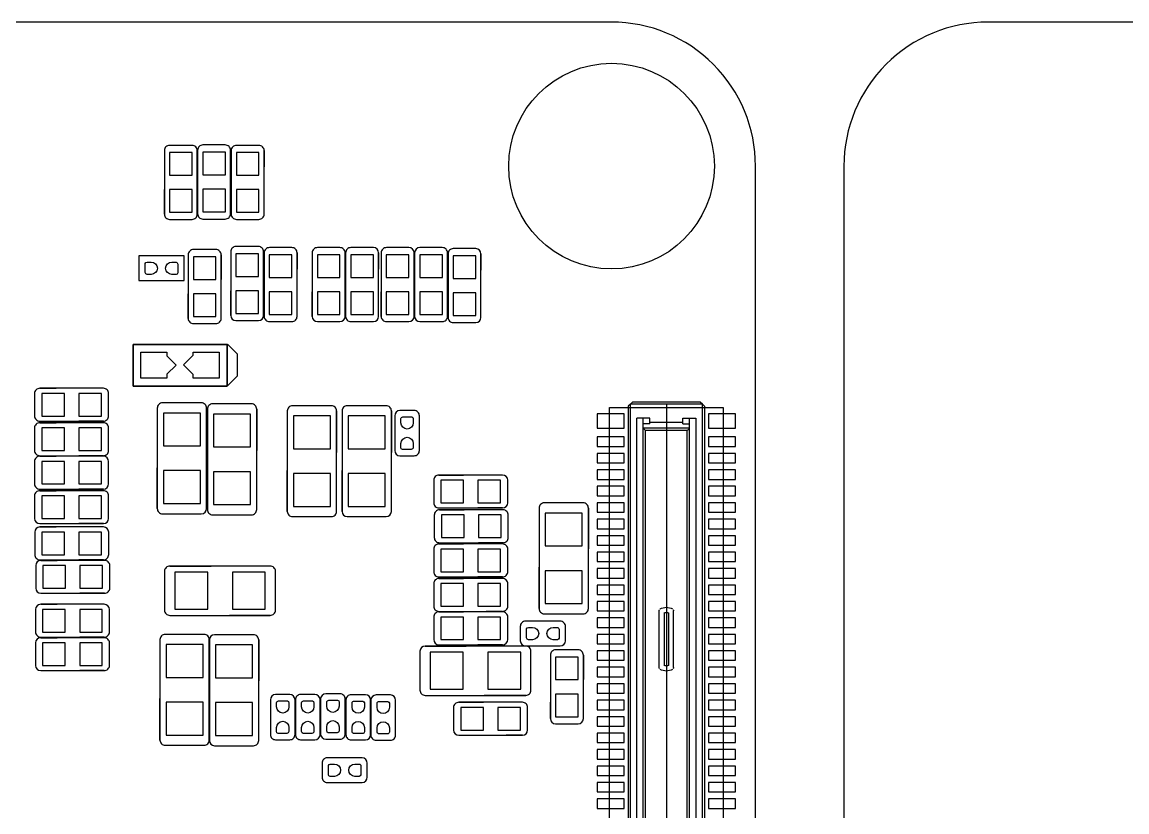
# Model space of a CAD drawing. Extents: x 24 to 162, y 5 to 143.
# Drawn here: x 65.8 to 92.66, y 25.59 to 44.79 of the extents above; entities that cross this region are included whole.
import ezdxf

# ---------------------------------------------------------------- set-up
doc = ezdxf.new("R2010")
doc.units = 0
for name, color, linetype in [('BG_OUTLINE', 7, 'CONTINUOUS'), ('PG_ASSEMBLY_BOTTOM', 211, 'CONTINUOUS'), ('PG_SILKSCREEN_BOTTOM', 243, 'CONTINUOUS'), ('PIN_BOTTOM', 1, 'CONTINUOUS')]:
    doc.layers.add(name, color=color, linetype=linetype)

msp = doc.modelspace()

# ---------------------------------------------------------------- linework, layer by layer
at = {"layer": 'BG_OUTLINE'}
for points in [[(32.12973, 4.786376), (80.129634, 4.786376, 0.414205), (83.629246, 8.286242), (83.629246, 41.286176, 0.414226), (80.129634, 44.786296), (32.12973, 44.786296, 0.414268), (28.629356, 41.286176), (28.629356, 8.286242, 0.414248)], [(89.27973, 4.786376), (137.279634, 4.786376, 0.414205), (140.779246, 8.286242), (140.779246, 41.286176, 0.414226), (137.279634, 44.786296), (89.27973, 44.786296, 0.414268), (85.779356, 41.286176), (85.779356, 8.286242, 0.414248)]]:
    msp.add_lwpolyline(points, format="xyb", close=True, dxfattribs=at)
at = {"layer": 'PG_ASSEMBLY_BOTTOM'}
for points in [[(69.385688, 41.790112, 0.414657), (69.258688, 41.663112)], [(70.058788, 41.663112, 0.414518), (69.931788, 41.790112)], [(70.19417, 41.798748, 0.414552), (70.06717, 41.671748)], [(70.867524, 41.671748, 0.414232), (70.740524, 41.798748)], [(71.011034, 41.790112, 0.414549), (70.884034, 41.663112)], [(71.684388, 41.663112, 0.414235), (71.557388, 41.790112)], [(69.258688, 40.117522, 0.414691), (69.385688, 39.990522)], [(69.931788, 39.990522, 0.414552), (70.058788, 40.117522)], [(70.06717, 40.126158, 0.414586), (70.19417, 39.999158)], [(70.740524, 39.999158, 0.414266), (70.867524, 40.126158)], [(70.884034, 40.117522, 0.414583), (71.011034, 39.990522)], [(71.557388, 39.990522, 0.414269), (71.684388, 40.117522)], [(69.965316, 39.25697, 0.414244), (69.838316, 39.12997)], [(70.63867, 39.12997, 0.414564), (70.51167, 39.25697)], [(70.99935, 39.330122, 0.41437), (70.87235, 39.203122)], [(71.672704, 39.203122, 0.414272), (71.545704, 39.330122)], [(71.812404, 39.304722, 0.414589), (71.685404, 39.177722)], [(72.485504, 39.177722, 0.414444), (72.358504, 39.304722)], [(72.98055, 39.304722, 0.41422), (72.85355, 39.177722)], [(73.653904, 39.177722, 0.414318), (73.526904, 39.304722)], [(73.79335, 39.304722, 0.414392), (73.66635, 39.177722)], [(74.466704, 39.177722, 0.414146), (74.339704, 39.304722)], [(74.65695, 39.304722, 0.414244), (74.52995, 39.177722)], [(75.330304, 39.177722, 0.414115), (75.203304, 39.304722)], [(75.46975, 39.304722, 0.41413), (75.34275, 39.177722)], [(76.143104, 39.177722, 0.414346), (76.016104, 39.304722)], [(76.28255, 39.279322, 0.41429), (76.15555, 39.152322)], [(76.955904, 39.152322, 0.414069), (76.828904, 39.279322)], [(70.87235, 37.657278, 0.414155), (70.99935, 37.530278)], [(71.545704, 37.530278, 0.414057), (71.672704, 37.657278)], [(71.685404, 37.631878, 0.414373), (71.812404, 37.504878)], [(72.358504, 37.504878, 0.414229), (72.485504, 37.631878)], [(72.85355, 37.631878, 0.414109), (72.98055, 37.504878)], [(73.526904, 37.504878, 0.414207), (73.653904, 37.631878)], [(73.66635, 37.631878, 0.414281), (73.79335, 37.504878)], [(74.339704, 37.504878, 0.414035), (74.466704, 37.631878)], [(74.52995, 37.631878, 0.414312), (74.65695, 37.504878)], [(75.203304, 37.504878, 0.414183), (75.330304, 37.631878)], [(75.34275, 37.631878, 0.414081), (75.46975, 37.504878)], [(76.016104, 37.504878, 0.414297), (76.143104, 37.631878)], [(76.15555, 37.606478, 0.414358), (76.28255, 37.479478)], [(76.828904, 37.479478, 0.414137), (76.955904, 37.606478)], [(69.838316, 37.58438, 0.414253), (69.965316, 37.45738)], [(70.51167, 37.45738, 0.414574), (70.63867, 37.58438)], [(66.2305, 35.884104, 0.414534), (66.1035, 35.757104)], [(67.90309, 35.757104, 0.414537), (67.77609, 35.884104)], [(69.212714, 35.53079, 0.41449), (69.085714, 35.40379)], [(70.284594, 35.40379, 0.41425), (70.157594, 35.53079)], [(70.431914, 35.50539, 0.414336), (70.304914, 35.37839)], [(71.503794, 35.37839, 0.414558), (71.376794, 35.50539)], [(72.37476, 35.46094, 0.414506), (72.24776, 35.33394)], [(73.446386, 35.33394, 0.414626), (73.319386, 35.46094)], [(73.706482, 35.46094, 0.41438), (73.579482, 35.33394)], [(74.778362, 35.33394, 0.414374), (74.651362, 35.46094)], [(66.1035, 35.211004, 0.414672), (66.2305, 35.084004)], [(67.77609, 35.084004, 0.414675), (67.90309, 35.211004)], [(74.986388, 35.343592, 0.414121), (74.859388, 35.216592)], [(75.45959, 35.216592, 0.414552), (75.33259, 35.343592)], [(66.2305, 35.045904, 0.414303), (66.1035, 34.918904)], [(67.90309, 34.918904, 0.414306), (67.77609, 35.045904)], [(66.1035, 34.37255, 0.414512), (66.2305, 34.24555)], [(66.2305, 34.233104, 0.414217), (66.1035, 34.106104)], [(67.77609, 34.24555, 0.414515), (67.90309, 34.37255)], [(67.903344, 34.106104, 0.414075), (67.776344, 34.233104)], [(74.859388, 34.370518, 0.413876), (74.986388, 34.243518)], [(75.33259, 34.243518, 0.414306), (75.45959, 34.370518)], [(75.935078, 33.77565, 0.41429), (75.808078, 33.64865)], [(77.607922, 33.64865, 0.414118), (77.480922, 33.77565)], [(66.1035, 33.55975, 0.414352), (66.2305, 33.43275)], [(66.2305, 33.394904, 0.414389), (66.1035, 33.267904)], [(67.776344, 33.43275, 0.41421), (67.903344, 33.55975)], [(67.903344, 33.267904, 0.414247), (67.776344, 33.394904)], [(75.808078, 33.102296, 0.414309), (75.935078, 32.975296)], [(77.480922, 32.975296, 0.414137), (77.607922, 33.102296)], [(78.49616, 33.098486, 0.414383), (78.36916, 32.971486)], [(79.56804, 32.971486, 0.414611), (79.44104, 33.098486)], [(69.085714, 32.96031, 0.4143), (69.212714, 32.83331)], [(70.157594, 32.83331, 0.41406), (70.284594, 32.96031)], [(70.304914, 32.935164, 0.414383), (70.431914, 32.808164)], [(71.376794, 32.808164, 0.414604), (71.503794, 32.935164)], [(72.24776, 32.89046, 0.414315), (72.37476, 32.76346)], [(73.319386, 32.76346, 0.414435), (73.446386, 32.89046)], [(73.579482, 32.89046, 0.414177), (73.706482, 32.76346)], [(74.651362, 32.76346, 0.41417), (74.778362, 32.89046)], [(75.947016, 32.929322, 0.414315), (75.820016, 32.802322)], [(77.619606, 32.802322, 0.414281), (77.492606, 32.929322)], [(66.1035, 32.72155, 0.41418), (66.2305, 32.59455)], [(66.233548, 32.513524, 0.413989), (66.106548, 32.386524)], [(67.776344, 32.59455, 0.414038), (67.903344, 32.72155)], [(67.906392, 32.386524, 0.41418), (67.779392, 32.513524)], [(75.820016, 32.255968, 0.414537), (75.947016, 32.128968)], [(77.492606, 32.128968, 0.414503), (77.619606, 32.255968)], [(75.935078, 32.098996, 0.414537), (75.808078, 31.971996)], [(77.607922, 31.971996, 0.414364), (77.480922, 32.098996)], [(66.106548, 31.84017, 0.414247), (66.233548, 31.71317)], [(66.258948, 31.700724, 0.414207), (66.131948, 31.573724)], [(67.779392, 31.71317, 0.414438), (67.906392, 31.84017)], [(67.931792, 31.573724, 0.414398), (67.804792, 31.700724)], [(69.39026, 31.56204, 0.414214), (69.26326, 31.43504)], [(71.96074, 31.43504, 0.414214), (71.83374, 31.56204)], [(75.808078, 31.425896, 0.414454), (75.935078, 31.298896)], [(77.480922, 31.298896, 0.414281), (77.607922, 31.425896)], [(75.935078, 31.260796, 0.414534), (75.808078, 31.133796)], [(77.607922, 31.133796, 0.414293), (77.480922, 31.260796)], [(66.131948, 31.02737, 0.414029), (66.258948, 30.90037)], [(67.804792, 30.90037, 0.41422), (67.931792, 31.02737)], [(66.252598, 30.633162, 0.414081), (66.125598, 30.506162)], [(67.925442, 30.506162, 0.414137), (67.798442, 30.633162)], [(69.26326, 30.49016, 0.414214), (69.39026, 30.36316)], [(71.83374, 30.36316, 0.414214), (71.96074, 30.49016)], [(75.808078, 30.587696, 0.414524), (75.935078, 30.460696)], [(75.935078, 30.44825, 0.414377), (75.808078, 30.32125)], [(77.480922, 30.460696, 0.414284), (77.607922, 30.587696)], [(77.607922, 30.32125, 0.41437), (77.480922, 30.44825)], [(78.36916, 30.52826, 0.41433), (78.49616, 30.40126)], [(79.44104, 30.40126, 0.414558), (79.56804, 30.52826)], [(78.037944, 30.221174, 0.414635), (77.910944, 30.094174)], [(79.011018, 30.094174, 0.414223), (78.884018, 30.221174)], [(66.125598, 29.959808, 0.41429), (66.252598, 29.832808)], [(66.252598, 29.820362, 0.414195), (66.125598, 29.693362)], [(67.798442, 29.832808, 0.414346), (67.925442, 29.959808)], [(67.925442, 29.693362, 0.41425), (67.798442, 29.820362)], [(69.279008, 29.901896, 0.414398), (69.152008, 29.774896)], [(70.350634, 29.774896, 0.414364), (70.223634, 29.901896)], [(70.480428, 29.893006, 0.414164), (70.353428, 29.766006)], [(71.552308, 29.766006, 0.41438), (71.425308, 29.893006)], [(75.60056, 29.616908, 0.414048), (75.47356, 29.489908)], [(75.808078, 29.774896, 0.414057), (75.935078, 29.647896)], [(77.480922, 29.647896, 0.414051), (77.607922, 29.774896)], [(77.910944, 29.747972, 0.414204), (78.037944, 29.620972)], [(78.17104, 29.489908, 0.414281), (78.04404, 29.616908)], [(78.884018, 29.620972, 0.413793), (79.011018, 29.747972)], [(78.771496, 29.525722, 0.414457), (78.644496, 29.398722)], [(79.44485, 29.398722, 0.414241), (79.31785, 29.525722)], [(66.125598, 29.147008, 0.414177), (66.252598, 29.020008)], [(67.798442, 29.020008, 0.414232), (67.925442, 29.147008)], [(75.47356, 28.545028, 0.414269), (75.60056, 28.418028)], [(78.04404, 28.418028, 0.414503), (78.17104, 28.545028)], [(71.962772, 28.439364, 0.414186), (71.835772, 28.312364)], [(72.435974, 28.312364, 0.414112), (72.308974, 28.439364)], [(72.572372, 28.439364, 0.414229), (72.445372, 28.312364)], [(73.045574, 28.312364, 0.414051), (72.918574, 28.439364)], [(73.183496, 28.454604, 0.414189), (73.056496, 28.327604)], [(73.656698, 28.327604, 0.414423), (73.529698, 28.454604)], [(73.799192, 28.43403, 0.414321), (73.672192, 28.30703)], [(74.272394, 28.30703, 0.413903), (74.145394, 28.43403)], [(74.40676, 28.427934, 0.413934), (74.27976, 28.300934)], [(74.879962, 28.300934, 0.414173), (74.752962, 28.427934)], [(76.416408, 28.250388, 0.414263), (76.289408, 28.123388)], [(78.089252, 28.123388, 0.414417), (77.962252, 28.250388)], [(78.644496, 27.852878, 0.414186), (78.771496, 27.725878)], [(79.31785, 27.725878, 0.413971), (79.44485, 27.852878)], [(71.835772, 27.46629, 0.414315), (71.962772, 27.33929)], [(72.308974, 27.33929, 0.414241), (72.435974, 27.46629)], [(72.445372, 27.46629, 0.414377), (72.572372, 27.33929)], [(72.918574, 27.33929, 0.414198), (73.045574, 27.46629)], [(73.056496, 27.48153, 0.414005), (73.183496, 27.35453)], [(73.529698, 27.35453, 0.414238), (73.656698, 27.48153)], [(73.672192, 27.460956, 0.414524), (73.799192, 27.333956)], [(74.145394, 27.333956, 0.414106), (74.272394, 27.460956)], [(74.27976, 27.45486, 0.414253), (74.40676, 27.32786)], [(74.752962, 27.32786, 0.414494), (74.879962, 27.45486)], [(76.289408, 27.577034, 0.414011), (76.416408, 27.450034)], [(77.962252, 27.450034, 0.414164), (78.089252, 27.577034)], [(69.152008, 27.331416, 0.414577), (69.279008, 27.204416)], [(70.223634, 27.204416, 0.414543), (70.350634, 27.331416)], [(70.353428, 27.322526, 0.41417), (70.480428, 27.195526)], [(71.425308, 27.195526, 0.414386), (71.552308, 27.322526)], [(73.220072, 26.900124, 0.414315), (73.093072, 26.773124)], [(74.193146, 26.773124, 0.413995), (74.066146, 26.900124)], [(73.093072, 26.426922, 0.414432), (73.220072, 26.299922)], [(74.066146, 26.299922, 0.414112), (74.193146, 26.426922)]]:
    msp.add_lwpolyline(points, format="xyb", dxfattribs=at)
for points in [[(69.258688, 41.663112), (69.258688, 40.117522)], [(69.931788, 41.790112), (69.385688, 41.790112)], [(70.058788, 40.117522), (70.058788, 41.663112)], [(70.06717, 41.671748), (70.06717, 40.126158)], [(70.740524, 41.798748), (70.19417, 41.798748)], [(70.867524, 40.126158), (70.867524, 41.671748)], [(70.884034, 41.663112), (70.884034, 40.117522)], [(71.557388, 41.790112), (71.011034, 41.790112)], [(71.684388, 40.117522), (71.684388, 41.663112)], [(69.385688, 39.990522), (69.931788, 39.990522)], [(70.19417, 39.999158), (70.740524, 39.999158)], [(71.011034, 39.990522), (71.557388, 39.990522)], [(70.51167, 39.25697), (69.965316, 39.25697)], [(71.545704, 39.330122), (70.99935, 39.330122)], [(72.358504, 39.304722), (71.812404, 39.304722)], [(73.526904, 39.304722), (72.98055, 39.304722)], [(74.339704, 39.304722), (73.79335, 39.304722)], [(75.203304, 39.304722), (74.65695, 39.304722)], [(76.016104, 39.304722), (75.46975, 39.304722)], [(76.828904, 39.279322), (76.28255, 39.279322)], [(69.740272, 39.101014), (68.640452, 39.101014)], [(68.640452, 39.101014), (68.640452, 38.501066)], [(69.740272, 38.501066), (69.740272, 39.101014)], [(69.838316, 39.12997), (69.838316, 37.58438)], [(70.63867, 37.58438), (70.63867, 39.12997)], [(70.87235, 39.203122), (70.87235, 37.657278)], [(71.672704, 37.657278), (71.672704, 39.203122)], [(71.685404, 39.177722), (71.685404, 37.631878)], [(72.485504, 37.631878), (72.485504, 39.177722)], [(72.85355, 39.177722), (72.85355, 37.631878)], [(73.653904, 37.631878), (73.653904, 39.177722)], [(73.66635, 39.177722), (73.66635, 37.631878)], [(74.466704, 37.631878), (74.466704, 39.177722)], [(74.52995, 39.177722), (74.52995, 37.631878)], [(75.330304, 37.631878), (75.330304, 39.177722)], [(75.34275, 39.177722), (75.34275, 37.631878)], [(76.143104, 37.631878), (76.143104, 39.177722)], [(76.15555, 39.152322), (76.15555, 37.606478)], [(76.955904, 37.606478), (76.955904, 39.152322)], [(68.640452, 38.501066), (69.740272, 38.501066)], [(69.965316, 37.45738), (70.51167, 37.45738)], [(70.99935, 37.530278), (71.545704, 37.530278)], [(71.812404, 37.504878), (72.358504, 37.504878)], [(72.98055, 37.504878), (73.526904, 37.504878)], [(73.79335, 37.504878), (74.339704, 37.504878)], [(74.65695, 37.504878), (75.203304, 37.504878)], [(75.46975, 37.504878), (76.016104, 37.504878)], [(76.28255, 37.479478), (76.828904, 37.479478)], [(70.787006, 36.95192), (68.501006, 36.95192)], [(68.501006, 36.95192), (68.501006, 35.93592)], [(70.787006, 35.93592), (70.787006, 36.95192)], [(66.1035, 35.757104), (66.1035, 35.211004)], [(67.77609, 35.884104), (66.2305, 35.884104)], [(67.90309, 35.211004), (67.90309, 35.757104)], [(68.501006, 35.93592), (70.787006, 35.93592)], [(70.157594, 35.53079), (69.212714, 35.53079)], [(71.376794, 35.50539), (70.431914, 35.50539)], [(73.319386, 35.46094), (72.37476, 35.46094)], [(74.651362, 35.46094), (73.706482, 35.46094)], [(69.085714, 35.40379), (69.085714, 32.96031)], [(70.284594, 32.96031), (70.284594, 35.40379)], [(70.304914, 35.37839), (70.304914, 32.935164)], [(71.503794, 32.935164), (71.503794, 35.37839)], [(72.24776, 35.33394), (72.24776, 32.89046)], [(73.446386, 32.89046), (73.446386, 35.33394)], [(73.579482, 35.33394), (73.579482, 32.89046)], [(74.778362, 32.89046), (74.778362, 35.33394)], [(74.859388, 35.216592), (74.859388, 34.370518)], [(75.33259, 35.343592), (74.986388, 35.343592)], [(75.45959, 34.370518), (75.45959, 35.216592)], [(66.1035, 34.918904), (66.1035, 34.37255)], [(66.2305, 35.084004), (67.77609, 35.084004)], [(67.77609, 35.045904), (66.2305, 35.045904)], [(67.90309, 34.37255), (67.90309, 34.918904)], [(66.2305, 34.24555), (67.77609, 34.24555)], [(67.776344, 34.233104), (66.2305, 34.233104)], [(74.986388, 34.243518), (75.33259, 34.243518)], [(66.1035, 34.106104), (66.1035, 33.55975)], [(67.903344, 33.55975), (67.903344, 34.106104)], [(75.808078, 33.64865), (75.808078, 33.102296)], [(77.480922, 33.77565), (75.935078, 33.77565)], [(77.607922, 33.102296), (77.607922, 33.64865)], [(66.2305, 33.43275), (67.776344, 33.43275)], [(67.776344, 33.394904), (66.2305, 33.394904)], [(66.1035, 33.267904), (66.1035, 32.72155)], [(67.903344, 32.72155), (67.903344, 33.267904)], [(79.44104, 33.098486), (78.49616, 33.098486)], [(69.212714, 32.83331), (70.157594, 32.83331)], [(70.431914, 32.808164), (71.376794, 32.808164)], [(75.820016, 32.802322), (75.820016, 32.255968)], [(75.935078, 32.975296), (77.480922, 32.975296)], [(77.492606, 32.929322), (75.947016, 32.929322)], [(77.619606, 32.255968), (77.619606, 32.802322)], [(78.36916, 32.971486), (78.36916, 30.52826)], [(79.56804, 30.52826), (79.56804, 32.971486)], [(66.2305, 32.59455), (67.776344, 32.59455)], [(67.779392, 32.513524), (66.233548, 32.513524)], [(72.37476, 32.76346), (73.319386, 32.76346)], [(73.706482, 32.76346), (74.651362, 32.76346)], [(66.106548, 32.386524), (66.106548, 31.84017)], [(67.906392, 31.84017), (67.906392, 32.386524)], [(75.808078, 31.971996), (75.808078, 31.425896)], [(77.480922, 32.098996), (75.935078, 32.098996)], [(75.947016, 32.128968), (77.492606, 32.128968)], [(77.607922, 31.425896), (77.607922, 31.971996)], [(66.233548, 31.71317), (67.779392, 31.71317)], [(67.804792, 31.700724), (66.258948, 31.700724)], [(66.131948, 31.573724), (66.131948, 31.02737)], [(67.931792, 31.02737), (67.931792, 31.573724)], [(69.26326, 31.43504), (69.26326, 30.49016)], [(71.83374, 31.56204), (69.39026, 31.56204)], [(71.96074, 30.49016), (71.96074, 31.43504)], [(75.935078, 31.298896), (77.480922, 31.298896)], [(77.480922, 31.260796), (75.935078, 31.260796)], [(66.258948, 30.90037), (67.804792, 30.90037)], [(75.808078, 31.133796), (75.808078, 30.587696)], [(77.607922, 30.587696), (77.607922, 31.133796)], [(67.798442, 30.633162), (66.252598, 30.633162)], [(66.125598, 30.506162), (66.125598, 29.959808)], [(67.925442, 29.959808), (67.925442, 30.506162)], [(69.39026, 30.36316), (71.83374, 30.36316)], [(75.935078, 30.460696), (77.480922, 30.460696)], [(77.480922, 30.44825), (75.935078, 30.44825)], [(78.49616, 30.40126), (79.44104, 30.40126)], [(75.808078, 30.32125), (75.808078, 29.774896)], [(77.607922, 29.774896), (77.607922, 30.32125)], [(77.910944, 30.094174), (77.910944, 29.747972)], [(78.884018, 30.221174), (78.037944, 30.221174)], [(79.011018, 29.747972), (79.011018, 30.094174)], [(66.252598, 29.832808), (67.798442, 29.832808)], [(67.798442, 29.820362), (66.252598, 29.820362)], [(70.223634, 29.901896), (69.279008, 29.901896)], [(71.425308, 29.893006), (70.480428, 29.893006)], [(66.125598, 29.693362), (66.125598, 29.147008)], [(67.925442, 29.147008), (67.925442, 29.693362)], [(69.152008, 29.774896), (69.152008, 27.331416)], [(70.350634, 27.331416), (70.350634, 29.774896)], [(70.353428, 29.766006), (70.353428, 27.322526)], [(71.552308, 27.322526), (71.552308, 29.766006)], [(78.04404, 29.616908), (75.60056, 29.616908)], [(75.935078, 29.647896), (77.480922, 29.647896)], [(78.037944, 29.620972), (78.884018, 29.620972)], [(75.47356, 29.489908), (75.47356, 28.545028)], [(78.17104, 28.545028), (78.17104, 29.489908)], [(78.644496, 29.398722), (78.644496, 27.852878)], [(79.31785, 29.525722), (78.771496, 29.525722)], [(79.44485, 27.852878), (79.44485, 29.398722)], [(66.252598, 29.020008), (67.798442, 29.020008)], [(71.835772, 28.312364), (71.835772, 27.46629)], [(72.308974, 28.439364), (71.962772, 28.439364)], [(72.435974, 27.46629), (72.435974, 28.312364)], [(72.445372, 28.312364), (72.445372, 27.46629)], [(72.918574, 28.439364), (72.572372, 28.439364)], [(73.045574, 27.46629), (73.045574, 28.312364)], [(73.056496, 28.327604), (73.056496, 27.48153)], [(73.529698, 28.454604), (73.183496, 28.454604)], [(73.656698, 27.48153), (73.656698, 28.327604)], [(73.672192, 28.30703), (73.672192, 27.460956)], [(74.145394, 28.43403), (73.799192, 28.43403)], [(74.272394, 27.460956), (74.272394, 28.30703)], [(74.27976, 28.300934), (74.27976, 27.45486)], [(74.752962, 28.427934), (74.40676, 28.427934)], [(74.879962, 27.45486), (74.879962, 28.300934)], [(75.60056, 28.418028), (78.04404, 28.418028)], [(77.962252, 28.250388), (76.416408, 28.250388)], [(76.289408, 28.123388), (76.289408, 27.577034)], [(78.089252, 27.577034), (78.089252, 28.123388)], [(78.771496, 27.725878), (79.31785, 27.725878)], [(76.416408, 27.450034), (77.962252, 27.450034)], [(69.279008, 27.204416), (70.223634, 27.204416)], [(70.480428, 27.195526), (71.425308, 27.195526)], [(71.962772, 27.33929), (72.308974, 27.33929)], [(72.572372, 27.33929), (72.918574, 27.33929)], [(73.183496, 27.35453), (73.529698, 27.35453)], [(73.799192, 27.333956), (74.145394, 27.333956)], [(74.40676, 27.32786), (74.752962, 27.32786)], [(74.066146, 26.900124), (73.220072, 26.900124)], [(73.093072, 26.773124), (73.093072, 26.426922)], [(74.193146, 26.426922), (74.193146, 26.773124)], [(73.220072, 26.299922), (74.066146, 26.299922)]]:
    msp.add_lwpolyline(points, dxfattribs=at)
msp.add_lwpolyline([(82.842354, 35.415474), (82.842354, 14.155674), (80.08239, 14.155674), (80.08239, 35.415474)], close=True, dxfattribs=at)
at = {"layer": 'PG_SILKSCREEN_BOTTOM'}
for points in [[(69.385688, 41.790112, 0.414657), (69.258688, 41.663112)], [(70.058788, 41.663112, 0.414518), (69.931788, 41.790112)], [(70.19417, 41.798748, 0.414552), (70.06717, 41.671748)], [(70.867524, 41.671748, 0.414232), (70.740524, 41.798748)], [(71.011034, 41.790112, 0.414549), (70.884034, 41.663112)], [(71.684388, 41.663112, 0.414235), (71.557388, 41.790112)], [(69.258688, 40.117522, 0.414691), (69.385688, 39.990522)], [(69.931788, 39.990522, 0.414552), (70.058788, 40.117522)], [(70.06717, 40.126158, 0.414586), (70.19417, 39.999158)], [(70.740524, 39.999158, 0.414266), (70.867524, 40.126158)], [(70.884034, 40.117522, 0.414583), (71.011034, 39.990522)], [(71.557388, 39.990522, 0.414269), (71.684388, 40.117522)], [(69.965316, 39.25697, 0.414244), (69.838316, 39.12997)], [(70.63867, 39.12997, 0.414564), (70.51167, 39.25697)], [(70.99935, 39.330122, 0.41437), (70.87235, 39.203122)], [(71.672704, 39.203122, 0.414272), (71.545704, 39.330122)], [(71.812404, 39.304722, 0.414589), (71.685404, 39.177722)], [(72.485504, 39.177722, 0.414444), (72.358504, 39.304722)], [(72.98055, 39.304722, 0.41422), (72.85355, 39.177722)], [(73.653904, 39.177722, 0.414318), (73.526904, 39.304722)], [(73.79335, 39.304722, 0.414392), (73.66635, 39.177722)], [(74.466704, 39.177722, 0.414146), (74.339704, 39.304722)], [(74.65695, 39.304722, 0.414244), (74.52995, 39.177722)], [(75.330304, 39.177722, 0.414115), (75.203304, 39.304722)], [(75.46975, 39.304722, 0.41413), (75.34275, 39.177722)], [(76.143104, 39.177722, 0.414346), (76.016104, 39.304722)], [(76.28255, 39.279322, 0.41429), (76.15555, 39.152322)], [(76.955904, 39.152322, 0.414069), (76.828904, 39.279322)], [(70.87235, 37.657278, 0.414155), (70.99935, 37.530278)], [(71.545704, 37.530278, 0.414057), (71.672704, 37.657278)], [(71.685404, 37.631878, 0.414373), (71.812404, 37.504878)], [(72.358504, 37.504878, 0.414229), (72.485504, 37.631878)], [(72.85355, 37.631878, 0.414109), (72.98055, 37.504878)], [(73.526904, 37.504878, 0.414207), (73.653904, 37.631878)], [(73.66635, 37.631878, 0.414281), (73.79335, 37.504878)], [(74.339704, 37.504878, 0.414035), (74.466704, 37.631878)], [(74.52995, 37.631878, 0.414312), (74.65695, 37.504878)], [(75.203304, 37.504878, 0.414183), (75.330304, 37.631878)], [(75.34275, 37.631878, 0.414081), (75.46975, 37.504878)], [(76.016104, 37.504878, 0.414297), (76.143104, 37.631878)], [(76.15555, 37.606478, 0.414358), (76.28255, 37.479478)], [(76.828904, 37.479478, 0.414137), (76.955904, 37.606478)], [(69.838316, 37.58438, 0.414253), (69.965316, 37.45738)], [(70.51167, 37.45738, 0.414574), (70.63867, 37.58438)], [(66.2305, 35.884104, 0.414534), (66.1035, 35.757104)], [(67.90309, 35.757104, 0.414537), (67.77609, 35.884104)], [(69.212714, 35.53079, 0.41449), (69.085714, 35.40379)], [(70.284594, 35.40379, 0.41425), (70.157594, 35.53079)], [(70.431914, 35.50539, 0.414336), (70.304914, 35.37839)], [(71.503794, 35.37839, 0.414558), (71.376794, 35.50539)], [(72.37476, 35.46094, 0.414506), (72.24776, 35.33394)], [(73.446386, 35.33394, 0.414626), (73.319386, 35.46094)], [(73.706482, 35.46094, 0.41438), (73.579482, 35.33394)], [(74.778362, 35.33394, 0.414374), (74.651362, 35.46094)], [(66.1035, 35.211004, 0.414672), (66.2305, 35.084004)], [(67.77609, 35.084004, 0.414675), (67.90309, 35.211004)], [(66.2305, 35.045904, 0.414303), (66.1035, 34.918904)], [(67.90309, 34.918904, 0.414306), (67.77609, 35.045904)], [(66.1035, 34.37255, 0.414512), (66.2305, 34.24555)], [(66.2305, 34.233104, 0.414217), (66.1035, 34.106104)], [(67.77609, 34.24555, 0.414515), (67.90309, 34.37255)], [(67.903344, 34.106104, 0.414075), (67.776344, 34.233104)], [(75.935078, 33.77565, 0.41429), (75.808078, 33.64865)], [(77.607922, 33.64865, 0.414118), (77.480922, 33.77565)], [(66.1035, 33.55975, 0.414352), (66.2305, 33.43275)], [(66.2305, 33.394904, 0.414389), (66.1035, 33.267904)], [(67.776344, 33.43275, 0.41421), (67.903344, 33.55975)], [(67.903344, 33.267904, 0.414247), (67.776344, 33.394904)], [(75.808078, 33.102296, 0.414309), (75.935078, 32.975296)], [(77.480922, 32.975296, 0.414137), (77.607922, 33.102296)], [(78.49616, 33.098486, 0.414383), (78.36916, 32.971486)], [(79.56804, 32.971486, 0.414611), (79.44104, 33.098486)], [(69.085714, 32.96031, 0.4143), (69.212714, 32.83331)], [(70.157594, 32.83331, 0.41406), (70.284594, 32.96031)], [(70.304914, 32.935164, 0.414383), (70.431914, 32.808164)], [(71.376794, 32.808164, 0.414604), (71.503794, 32.935164)], [(72.24776, 32.89046, 0.414315), (72.37476, 32.76346)], [(73.319386, 32.76346, 0.414435), (73.446386, 32.89046)], [(73.579482, 32.89046, 0.414177), (73.706482, 32.76346)], [(74.651362, 32.76346, 0.41417), (74.778362, 32.89046)], [(75.947016, 32.929322, 0.414315), (75.820016, 32.802322)], [(77.619606, 32.802322, 0.414281), (77.492606, 32.929322)], [(66.1035, 32.72155, 0.41418), (66.2305, 32.59455)], [(66.233548, 32.513524, 0.413989), (66.106548, 32.386524)], [(67.776344, 32.59455, 0.414038), (67.903344, 32.72155)], [(67.906392, 32.386524, 0.41418), (67.779392, 32.513524)], [(75.820016, 32.255968, 0.414537), (75.947016, 32.128968)], [(77.492606, 32.128968, 0.414503), (77.619606, 32.255968)], [(75.935078, 32.098996, 0.414537), (75.808078, 31.971996)], [(77.607922, 31.971996, 0.414364), (77.480922, 32.098996)], [(66.106548, 31.84017, 0.414247), (66.233548, 31.71317)], [(66.258948, 31.700724, 0.414207), (66.131948, 31.573724)], [(67.779392, 31.71317, 0.414438), (67.906392, 31.84017)], [(67.931792, 31.573724, 0.414398), (67.804792, 31.700724)], [(69.39026, 31.56204, 0.414214), (69.26326, 31.43504)], [(71.96074, 31.43504, 0.414214), (71.83374, 31.56204)], [(75.808078, 31.425896, 0.414454), (75.935078, 31.298896)], [(77.480922, 31.298896, 0.414281), (77.607922, 31.425896)], [(75.935078, 31.260796, 0.414534), (75.808078, 31.133796)], [(77.607922, 31.133796, 0.414293), (77.480922, 31.260796)], [(66.131948, 31.02737, 0.414029), (66.258948, 30.90037)], [(67.804792, 30.90037, 0.41422), (67.931792, 31.02737)], [(66.252598, 30.633162, 0.414081), (66.125598, 30.506162)], [(67.925442, 30.506162, 0.414137), (67.798442, 30.633162)], [(69.26326, 30.49016, 0.414214), (69.39026, 30.36316)], [(71.83374, 30.36316, 0.414214), (71.96074, 30.49016)], [(75.808078, 30.587696, 0.414524), (75.935078, 30.460696)], [(75.935078, 30.44825, 0.414377), (75.808078, 30.32125)], [(77.480922, 30.460696, 0.414284), (77.607922, 30.587696)], [(77.607922, 30.32125, 0.41437), (77.480922, 30.44825)], [(78.36916, 30.52826, 0.41433), (78.49616, 30.40126)], [(79.44104, 30.40126, 0.414558), (79.56804, 30.52826)], [(81.287366, 30.477206, -0.125635), (81.293462, 30.501082)], [(81.312258, 30.520386, -0.268148), (81.612486, 30.520386)], [(81.412334, 30.428184, -0.146109), (81.51241, 30.428184)], [(81.631282, 30.501082, -0.12572), (81.637378, 30.477206)], [(66.125598, 29.959808, 0.41429), (66.252598, 29.832808)], [(66.252598, 29.820362, 0.414195), (66.125598, 29.693362)], [(67.798442, 29.832808, 0.414346), (67.925442, 29.959808)], [(67.925442, 29.693362, 0.41425), (67.798442, 29.820362)], [(69.279008, 29.901896, 0.414398), (69.152008, 29.774896)], [(70.350634, 29.774896, 0.414364), (70.223634, 29.901896)], [(70.480428, 29.893006, 0.414164), (70.353428, 29.766006)], [(71.552308, 29.766006, 0.41438), (71.425308, 29.893006)], [(75.60056, 29.616908, 0.414048), (75.47356, 29.489908)], [(75.808078, 29.774896, 0.414057), (75.935078, 29.647896)], [(77.480922, 29.647896, 0.414051), (77.607922, 29.774896)], [(78.17104, 29.489908, 0.414281), (78.04404, 29.616908)], [(78.771496, 29.525722, 0.414457), (78.644496, 29.398722)], [(79.44485, 29.398722, 0.414241), (79.31785, 29.525722)], [(66.125598, 29.147008, 0.414177), (66.252598, 29.020008)], [(67.798442, 29.020008, 0.414232), (67.925442, 29.147008)], [(81.293462, 29.070046, -0.126279), (81.287366, 29.094176)], [(81.612486, 29.050742, -0.268059), (81.312258, 29.050742)], [(81.51241, 29.142944, -0.146026), (81.412334, 29.142944)], [(81.637378, 29.094176, -0.126364), (81.631282, 29.070046)], [(75.47356, 28.545028, 0.414269), (75.60056, 28.418028)], [(78.04404, 28.418028, 0.414503), (78.17104, 28.545028)], [(76.416408, 28.250388, 0.414263), (76.289408, 28.123388)], [(78.089252, 28.123388, 0.414417), (77.962252, 28.250388)], [(78.644496, 27.852878, 0.414186), (78.771496, 27.725878)], [(79.31785, 27.725878, 0.413971), (79.44485, 27.852878)], [(76.289408, 27.577034, 0.414011), (76.416408, 27.450034)], [(77.962252, 27.450034, 0.414164), (78.089252, 27.577034)], [(69.152008, 27.331416, 0.414577), (69.279008, 27.204416)], [(70.223634, 27.204416, 0.414543), (70.350634, 27.331416)], [(70.353428, 27.322526, 0.41417), (70.480428, 27.195526)], [(71.425308, 27.195526, 0.414386), (71.552308, 27.322526)]]:
    msp.add_lwpolyline(points, format="xyb", dxfattribs=at)
for points in [[(69.258688, 41.663112), (69.258688, 41.06545)], [(69.931788, 41.790112), (69.385688, 41.790112)], [(70.058788, 41.663112), (70.058788, 41.265602)], [(70.06717, 41.671748), (70.06717, 41.074086)], [(70.740524, 41.798748), (70.19417, 41.798748)], [(70.867524, 41.671748), (70.867524, 41.274238)], [(70.884034, 41.663112), (70.884034, 41.06545)], [(71.557388, 41.790112), (71.011034, 41.790112)], [(71.684388, 41.663112), (71.684388, 41.265602)], [(69.258688, 40.117522), (69.258688, 40.71493)], [(70.06717, 40.126158), (70.06717, 40.723566)], [(70.884034, 40.117522), (70.884034, 40.71493)], [(70.058788, 40.117522), (70.058788, 40.515032)], [(70.867524, 40.126158), (70.867524, 40.523668)], [(71.684388, 40.117522), (71.684388, 40.515032)], [(69.385688, 39.990522), (69.931788, 39.990522)], [(70.19417, 39.999158), (70.740524, 39.999158)], [(71.011034, 39.990522), (71.557388, 39.990522)], [(70.51167, 39.25697), (69.965316, 39.25697)], [(71.545704, 39.330122), (70.99935, 39.330122)], [(72.358504, 39.304722), (71.812404, 39.304722)], [(73.526904, 39.304722), (72.98055, 39.304722)], [(74.339704, 39.304722), (73.79335, 39.304722)], [(75.203304, 39.304722), (74.65695, 39.304722)], [(76.016104, 39.304722), (75.46975, 39.304722)], [(76.828904, 39.279322), (76.28255, 39.279322)], [(69.838316, 39.12997), (69.838316, 38.532562)], [(70.63867, 39.12997), (70.63867, 38.532562)], [(70.87235, 39.203122), (70.87235, 38.60546)], [(71.672704, 39.203122), (71.672704, 38.805358)], [(71.685404, 39.177722), (71.685404, 38.58006)], [(72.485504, 39.177722), (72.485504, 38.779958)], [(72.85355, 39.177722), (72.85355, 38.58006)], [(73.653904, 39.177722), (73.653904, 38.779958)], [(73.66635, 39.177722), (73.66635, 38.58006)], [(74.466704, 39.177722), (74.466704, 38.779958)], [(74.52995, 39.177722), (74.52995, 38.58006)], [(75.330304, 39.177722), (75.330304, 38.779958)], [(75.34275, 39.177722), (75.34275, 38.58006)], [(76.143104, 39.177722), (76.143104, 38.779958)], [(76.15555, 39.152322), (76.15555, 38.55466)], [(76.955904, 39.152322), (76.955904, 38.754558)], [(69.838316, 37.58438), (69.838316, 38.182042)], [(70.63867, 37.58438), (70.63867, 38.182042)], [(70.87235, 37.657278), (70.87235, 38.25494)], [(71.685404, 37.631878), (71.685404, 38.22954)], [(72.85355, 37.631878), (72.85355, 38.22954)], [(73.66635, 37.631878), (73.66635, 38.22954)], [(74.52995, 37.631878), (74.52995, 38.22954)], [(75.34275, 37.631878), (75.34275, 38.22954)], [(76.15555, 37.606478), (76.15555, 38.20414)], [(71.672704, 37.657278), (71.672704, 38.055042)], [(72.485504, 37.631878), (72.485504, 38.029642)], [(73.653904, 37.631878), (73.653904, 38.029642)], [(74.466704, 37.631878), (74.466704, 38.029642)], [(75.330304, 37.631878), (75.330304, 38.029388)], [(76.143104, 37.631878), (76.143104, 38.029642)], [(76.955904, 37.606478), (76.955904, 38.003988)], [(69.965316, 37.45738), (70.51167, 37.45738)], [(70.99935, 37.530278), (71.545704, 37.530278)], [(71.812404, 37.504878), (72.358504, 37.504878)], [(72.98055, 37.504878), (73.526904, 37.504878)], [(73.79335, 37.504878), (74.339704, 37.504878)], [(74.65695, 37.504878), (75.203304, 37.504878)], [(75.46975, 37.504878), (76.016104, 37.504878)], [(76.28255, 37.479478), (76.828904, 37.479478)], [(68.501006, 35.93592), (68.501006, 36.95192)], [(68.501006, 36.95192), (70.787006, 36.95192)], [(70.787006, 36.95192), (70.787006, 35.93592)], [(71.033894, 36.713922), (70.794118, 36.953952)], [(71.033894, 36.183824), (71.033894, 36.713922)], [(70.794118, 35.944048), (71.033894, 36.183824)], [(66.1035, 35.757104), (66.1035, 35.211004)], [(66.2305, 35.884104), (66.62801, 35.884104)], [(67.77609, 35.884104), (67.37858, 35.884104)], [(67.90309, 35.211004), (67.90309, 35.757104)], [(70.787006, 35.93592), (68.501006, 35.93592)], [(70.157594, 35.53079), (69.212714, 35.53079)], [(71.376794, 35.50539), (70.431914, 35.50539)], [(73.319386, 35.46094), (72.37476, 35.46094)], [(74.651362, 35.46094), (73.706482, 35.46094)], [(80.587342, 35.495484), (80.537304, 35.4457)], [(80.587342, 35.495484), (80.63738, 35.545522)], [(82.337402, 35.495484), (80.587342, 35.495484)], [(80.587342, 14.075664), (80.587342, 35.495484)], [(82.287364, 35.545522), (80.63738, 35.545522)], [(81.462372, 35.495484), (81.462372, 14.02588)], [(82.337402, 35.495484), (82.287364, 35.545522)], [(82.337402, 14.075664), (82.337402, 35.495484)], [(82.38744, 35.4457), (82.337402, 35.495484)], [(69.085714, 35.40379), (69.085714, 34.394394)], [(70.284594, 35.40379), (70.284594, 34.394394)], [(70.304914, 35.37839), (70.304914, 34.368994)], [(71.503794, 35.37839), (71.503794, 34.368994)], [(72.24776, 35.33394), (72.24776, 34.324544)], [(73.446386, 35.33394), (73.446386, 34.324544)], [(73.579482, 35.33394), (73.579482, 34.324544)], [(74.778362, 35.33394), (74.778362, 34.324544)], [(80.537304, 35.4457), (80.537304, 14.125448)], [(82.38744, 35.4457), (82.38744, 14.125448)], [(66.1035, 34.918904), (66.1035, 34.37255)], [(66.2305, 35.084004), (66.828162, 35.084004)], [(66.2305, 35.045904), (66.62801, 35.045904)], [(67.77609, 35.084004), (67.178682, 35.084004)], [(67.77609, 35.045904), (67.37858, 35.045904)], [(67.90309, 34.37255), (67.90309, 34.918904)], [(80.747362, 14.415516), (80.747362, 35.155632)], [(81.062322, 35.155632), (80.747362, 35.155632)], [(80.897476, 14.415516), (80.897476, 35.155632)], [(81.062322, 35.020758), (80.897476, 35.020758)], [(80.897476, 34.915856), (80.897476, 34.91611)], [(80.897476, 34.915348), (80.897476, 34.915856)], [(81.062322, 35.055556), (81.062322, 35.155632)], [(81.862422, 35.055556), (81.062322, 35.055556)], [(81.062322, 35.020758), (81.062322, 35.055556)], [(81.862422, 35.055556), (81.862422, 35.155632)], [(81.862422, 35.155632), (82.177382, 35.155632)], [(81.862422, 35.020758), (81.862422, 35.055556)], [(81.862422, 35.020758), (82.027268, 35.020758)], [(82.027268, 14.415516), (82.027268, 35.155632)], [(82.027268, 34.91611), (82.027268, 34.915856)], [(82.027268, 34.915856), (82.027268, 34.915348)], [(82.177382, 35.155632), (82.177382, 14.415516)], [(80.897476, 34.915094), (80.897476, 34.915348)], [(80.89773, 34.91484), (80.897476, 34.915094)], [(80.897984, 34.914586), (80.89773, 34.91484)], [(80.898238, 34.914332), (80.897984, 34.914586)], [(82.026506, 34.914332), (80.898238, 34.914332)], [(80.901032, 34.911538), (80.898238, 34.914332)], [(80.90535, 34.90722), (80.901032, 34.911538)], [(80.911446, 34.901378), (80.90535, 34.90722)], [(80.918812, 34.893758), (80.911446, 34.901378)], [(80.927448, 34.885122), (80.918812, 34.893758)], [(80.936846, 34.875978), (80.927448, 34.885122)], [(80.947006, 34.865564), (80.936846, 34.875978)], [(80.95742, 34.85515), (80.947006, 34.865564)], [(80.95742, 14.715998), (80.95742, 34.85515)], [(81.967324, 34.85515), (80.95742, 34.85515)], [(81.967324, 34.85515), (81.977738, 34.865564)], [(81.967324, 14.715998), (81.967324, 34.85515)], [(81.977738, 34.865564), (81.987898, 34.875978)], [(81.987898, 34.875978), (81.997296, 34.885122)], [(81.997296, 34.885122), (82.005932, 34.893758)], [(82.005932, 34.893758), (82.013298, 34.901378)], [(82.013298, 34.901378), (82.019394, 34.90722)], [(82.019394, 34.90722), (82.023712, 34.911538)], [(82.023712, 34.911538), (82.026506, 34.914332)], [(82.02676, 34.914586), (82.026506, 34.914332)], [(82.027014, 34.91484), (82.02676, 34.914586)], [(82.027268, 34.915094), (82.027014, 34.91484)], [(82.027268, 34.915348), (82.027268, 34.915094)], [(66.2305, 34.24555), (66.828162, 34.24555)], [(66.2305, 34.233104), (66.628264, 34.233104)], [(67.77609, 34.24555), (67.178682, 34.24555)], [(67.776344, 34.233104), (67.37858, 34.233104)], [(66.1035, 34.106104), (66.1035, 33.55975)], [(67.903344, 33.55975), (67.903344, 34.106104)], [(69.085714, 32.96031), (69.085714, 33.952942)], [(70.284594, 32.96031), (70.284594, 33.952942)], [(70.304914, 32.935164), (70.304914, 33.927542)], [(71.503794, 32.935164), (71.503794, 33.927542)], [(72.24776, 32.89046), (72.24776, 33.883092)], [(73.446386, 32.89046), (73.446386, 33.883092)], [(73.579482, 32.89046), (73.579482, 33.883092)], [(74.778362, 32.89046), (74.778362, 33.883092)], [(75.808078, 33.64865), (75.808078, 33.102296)], [(75.935078, 33.77565), (76.53274, 33.77565)], [(77.480922, 33.77565), (76.88326, 33.77565)], [(77.607922, 33.102296), (77.607922, 33.64865)], [(66.2305, 33.43275), (66.828162, 33.43275)], [(66.2305, 33.394904), (66.628264, 33.394904)], [(67.776344, 33.43275), (67.178682, 33.43275)], [(67.776344, 33.394904), (67.37858, 33.394904)], [(66.1035, 33.267904), (66.1035, 32.72155)], [(67.903344, 32.72155), (67.903344, 33.267904)], [(79.44104, 33.098486), (78.49616, 33.098486)], [(69.212714, 32.83331), (70.157594, 32.83331)], [(70.431914, 32.808164), (71.376794, 32.808164)], [(75.820016, 32.802322), (75.820016, 32.255968)], [(75.935078, 32.975296), (76.53274, 32.975296)], [(75.947016, 32.929322), (76.544424, 32.929322)], [(77.480922, 32.975296), (76.88326, 32.975296)], [(77.492606, 32.929322), (76.894944, 32.929322)], [(77.619606, 32.255968), (77.619606, 32.802322)], [(78.36916, 32.971486), (78.36916, 31.979108)], [(79.56804, 32.971486), (79.56804, 31.979108)], [(66.2305, 32.59455), (66.828162, 32.59455)], [(66.233548, 32.513524), (66.631312, 32.513524)], [(67.776344, 32.59455), (67.178682, 32.59455)], [(67.779392, 32.513524), (67.381882, 32.513524)], [(72.37476, 32.76346), (73.319386, 32.76346)], [(73.706482, 32.76346), (74.651362, 32.76346)], [(66.106548, 32.386524), (66.106548, 31.84017)], [(67.906392, 31.84017), (67.906392, 32.386524)], [(75.808078, 31.971996), (75.808078, 31.425896)], [(75.935078, 32.098996), (76.53274, 32.098996)], [(75.947016, 32.128968), (76.544424, 32.128968)], [(77.480922, 32.098996), (76.88326, 32.098996)], [(77.492606, 32.128968), (76.894944, 32.128968)], [(77.607922, 31.425896), (77.607922, 31.971996)], [(66.233548, 31.71317), (66.83121, 31.71317)], [(66.258948, 31.700724), (66.656712, 31.700724)], [(67.779392, 31.71317), (67.18173, 31.71317)], [(67.804792, 31.700724), (67.407282, 31.700724)], [(66.131948, 31.573724), (66.131948, 31.02737)], [(67.931792, 31.02737), (67.931792, 31.573724)], [(69.26326, 31.43504), (69.26326, 30.49016)], [(69.39026, 31.56204), (70.399656, 31.56204)], [(71.83374, 31.56204), (70.841108, 31.56204)], [(71.96074, 30.49016), (71.96074, 31.43504)], [(78.36916, 30.52826), (78.36916, 31.537656)], [(79.56804, 30.52826), (79.56804, 31.537656)], [(75.935078, 31.298896), (76.53274, 31.298896)], [(75.935078, 31.260796), (76.53274, 31.260796)], [(77.480922, 31.260796), (76.883006, 31.260796)], [(77.480922, 31.298896), (76.88326, 31.298896)], [(66.258948, 30.90037), (66.85661, 30.90037)], [(67.804792, 30.90037), (67.20713, 30.90037)], [(75.808078, 31.133796), (75.808078, 30.587696)], [(77.607922, 30.587696), (77.607922, 31.133796)], [(66.252598, 30.633162), (66.650362, 30.633162)], [(67.798442, 30.633162), (67.400932, 30.633162)], [(66.125598, 30.506162), (66.125598, 29.959808)], [(67.925442, 29.959808), (67.925442, 30.506162)], [(69.39026, 30.36316), (70.399656, 30.36316)], [(71.83374, 30.36316), (70.841108, 30.36316)], [(75.935078, 30.460696), (76.332588, 30.460696)], [(75.935078, 30.44825), (76.53274, 30.44825)], [(77.480922, 30.44825), (76.88326, 30.44825)], [(77.480922, 30.460696), (77.083158, 30.460696)], [(78.49616, 30.40126), (79.44104, 30.40126)], [(81.287366, 29.094176), (81.287366, 30.477206)], [(81.412334, 30.428184), (81.412334, 29.142944)], [(81.51241, 30.428184), (81.51241, 29.142944)], [(81.637378, 29.094176), (81.637378, 30.477206)], [(75.808078, 30.32125), (75.808078, 29.774896)], [(77.607922, 29.774896), (77.607922, 30.32125)], [(66.252598, 29.832808), (66.85026, 29.832808)], [(66.252598, 29.820362), (66.650362, 29.820362)], [(67.798442, 29.832808), (67.20078, 29.832808)], [(67.798442, 29.820362), (67.400932, 29.820362)], [(70.223634, 29.901896), (69.279008, 29.901896)], [(71.425308, 29.893006), (70.480428, 29.893006)], [(66.125598, 29.693362), (66.125598, 29.147008)], [(67.925442, 29.147008), (67.925442, 29.693362)], [(69.152008, 29.774896), (69.152008, 28.782264)], [(70.350634, 29.774896), (70.350634, 28.782264)], [(70.353428, 29.766006), (70.353428, 28.773374)], [(71.552308, 29.766006), (71.552308, 28.773374)], [(75.60056, 29.616908), (76.593192, 29.616908)], [(75.935078, 29.647896), (76.53274, 29.647896)], [(77.480922, 29.647896), (76.88326, 29.647896)], [(78.04404, 29.616908), (77.034644, 29.616908)], [(75.47356, 29.489908), (75.47356, 28.545028)], [(78.17104, 28.545028), (78.17104, 29.489908)], [(78.644496, 29.398722), (78.644496, 29.001212)], [(79.31785, 29.525722), (78.771496, 29.525722)], [(79.44485, 29.398722), (79.44485, 28.801314)], [(66.252598, 29.020008), (66.85026, 29.020008)], [(67.798442, 29.020008), (67.20078, 29.020008)], [(69.152008, 27.331416), (69.152008, 28.340812)], [(70.350634, 27.331416), (70.350634, 28.340812)], [(70.353428, 27.322526), (70.353428, 28.331922)], [(71.552308, 27.322526), (71.552308, 28.331922)], [(75.60056, 28.418028), (76.593192, 28.418028)], [(76.416408, 28.250388), (77.01407, 28.250388)], [(78.04404, 28.418028), (77.034644, 28.418028)], [(77.962252, 28.250388), (77.36459, 28.250388)], [(78.644496, 27.852878), (78.644496, 28.250642)], [(79.44485, 27.852878), (79.44485, 28.450794)], [(76.289408, 28.123388), (76.289408, 27.577034)], [(78.089252, 27.577034), (78.089252, 28.123388)], [(78.771496, 27.725878), (79.31785, 27.725878)], [(76.416408, 27.450034), (76.814172, 27.450034)], [(77.962252, 27.450034), (77.564488, 27.450034)], [(69.279008, 27.204416), (70.223634, 27.204416)], [(70.480428, 27.195526), (71.425308, 27.195526)]]:
    msp.add_lwpolyline(points, dxfattribs=at)
at = {"layer": 'PIN_BOTTOM'}
for points in [[(69.933439, 41.615233), (69.383529, 41.615233), (69.383529, 41.065323), (69.933439, 41.065323)], [(70.742175, 41.623869), (70.192265, 41.623869), (70.192265, 41.073959), (70.742175, 41.073959)], [(71.559039, 41.615233), (71.009129, 41.615233), (71.009129, 41.065323), (71.559039, 41.065323)], [(69.933439, 40.715057), (69.383529, 40.715057), (69.383529, 40.165147), (69.933439, 40.165147)], [(70.742175, 40.723693), (70.192265, 40.723693), (70.192265, 40.173783), (70.742175, 40.173783)], [(71.559039, 40.715057), (71.009129, 40.715057), (71.009129, 40.165147), (71.559039, 40.165147)], [(69.963665, 38.532181), (70.513575, 38.532181), (70.513575, 39.082091), (69.963665, 39.082091)], [(71.547355, 39.155243), (70.997445, 39.155243), (70.997445, 38.605333), (71.547355, 38.605333)], [(72.360155, 39.129843), (71.810245, 39.129843), (71.810245, 38.579933), (72.360155, 38.579933)], [(73.528555, 39.129843), (72.978645, 39.129843), (72.978645, 38.579933), (73.528555, 38.579933)], [(74.341355, 39.129843), (73.791445, 39.129843), (73.791445, 38.579933), (74.341355, 38.579933)], [(75.204955, 39.129843), (74.655045, 39.129843), (74.655045, 38.579933), (75.204955, 38.579933)], [(76.017755, 39.129843), (75.467845, 39.129843), (75.467845, 38.579933), (76.017755, 38.579933)], [(76.830555, 39.104443), (76.280645, 39.104443), (76.280645, 38.554533), (76.830555, 38.554533)], [(69.963665, 37.632005), (70.513575, 37.632005), (70.513575, 38.181915), (69.963665, 38.181915)], [(71.547355, 38.255067), (70.997445, 38.255067), (70.997445, 37.705157), (71.547355, 37.705157)], [(72.360155, 38.229667), (71.810245, 38.229667), (71.810245, 37.679757), (72.360155, 37.679757)], [(73.528555, 38.229667), (72.978645, 38.229667), (72.978645, 37.679757), (73.528555, 37.679757)], [(74.341355, 38.229667), (73.791445, 38.229667), (73.791445, 37.679757), (74.341355, 37.679757)], [(75.204955, 38.229667), (74.655045, 38.229667), (74.655045, 37.679757), (75.204955, 37.679757)], [(76.017755, 38.229667), (75.467845, 38.229667), (75.467845, 37.679757), (76.017755, 37.679757)], [(76.830555, 38.204267), (76.280645, 38.204267), (76.280645, 37.654357), (76.830555, 37.654357)], [(69.322188, 36.763706), (69.322188, 36.674806), (69.322188, 36.670996), (69.545454, 36.447476), (69.322188, 36.22421), (69.322188, 36.194746), (69.322188, 36.127436), (68.68541, 36.127436), (68.68541, 36.763706)], [(70.594474, 36.76523), (70.594474, 36.129214), (69.960998, 36.129214), (69.960998, 36.213288), (69.960998, 36.218114), (69.726302, 36.453064), (69.960998, 36.688014), (69.960998, 36.692586), (69.960998, 36.76523)], [(66.278379, 35.758755), (66.278379, 35.208845), (66.828289, 35.208845), (66.828289, 35.758755)], [(67.178555, 35.758755), (67.178555, 35.208845), (67.728465, 35.208845), (67.728465, 35.758755)], [(70.135115, 35.282124), (69.235193, 35.282124), (69.235193, 34.482024), (70.135115, 34.482024)], [(71.354315, 35.256724), (70.454393, 35.256724), (70.454393, 34.456624), (71.354315, 34.456624)], [(73.297161, 35.212274), (72.397239, 35.212274), (72.397239, 34.412174), (73.297161, 34.412174)], [(74.628883, 35.212274), (73.728961, 35.212274), (73.728961, 34.412174), (74.628883, 34.412174)], [(80.437482, 35.260534), (79.77759, 35.260534), (79.77759, 34.910522), (80.437482, 34.910522)], [(83.147154, 35.260534), (82.487262, 35.260534), (82.487262, 34.910522), (83.147154, 34.910522)], [(66.278379, 34.920555), (66.278379, 34.370645), (66.828289, 34.370645), (66.828289, 34.920555)], [(67.178555, 34.920555), (67.178555, 34.370645), (67.728465, 34.370645), (67.728465, 34.920555)], [(80.437482, 34.700718), (79.77759, 34.700718), (79.77759, 34.470594), (80.437482, 34.470594)], [(83.147154, 34.700718), (82.487262, 34.700718), (82.487262, 34.470594), (83.147154, 34.470594)], [(80.437482, 34.300668), (79.77759, 34.300668), (79.77759, 34.070544), (80.437482, 34.070544)], [(83.147154, 34.300668), (82.487262, 34.300668), (82.487262, 34.070544), (83.147154, 34.070544)], [(66.278379, 34.107755), (66.278379, 33.557845), (66.828289, 33.557845), (66.828289, 34.107755)], [(67.178555, 34.107755), (67.178555, 33.557845), (67.728465, 33.557845), (67.728465, 34.107755)], [(70.135115, 33.882076), (69.235193, 33.882076), (69.235193, 33.081976), (70.135115, 33.081976)], [(71.354315, 33.856676), (70.454393, 33.856676), (70.454393, 33.056576), (71.354315, 33.056576)], [(80.437482, 33.900618), (79.77759, 33.900618), (79.77759, 33.670494), (80.437482, 33.670494)], [(83.147154, 33.900618), (82.487262, 33.900618), (82.487262, 33.670494), (83.147154, 33.670494)], [(73.297161, 33.812226), (72.397239, 33.812226), (72.397239, 33.012126), (73.297161, 33.012126)], [(74.628883, 33.812226), (73.728961, 33.812226), (73.728961, 33.012126), (74.628883, 33.012126)], [(76.532994, 33.100518), (76.532994, 33.650428), (75.983084, 33.650428), (75.983084, 33.100518)], [(77.43317, 33.100518), (77.43317, 33.650428), (76.88326, 33.650428), (76.88326, 33.100518)], [(80.437482, 33.500568), (79.77759, 33.500568), (79.77759, 33.270444), (80.437482, 33.270444)], [(83.147154, 33.500568), (82.487262, 33.500568), (82.487262, 33.270444), (83.147154, 33.270444)], [(66.278379, 33.269555), (66.278379, 32.719645), (66.828289, 32.719645), (66.828289, 33.269555)], [(67.178555, 33.269555), (67.178555, 32.719645), (67.728465, 32.719645), (67.728465, 33.269555)], [(80.437482, 33.100518), (79.77759, 33.100518), (79.77759, 32.870394), (80.437482, 32.870394)], [(83.147154, 33.100518), (82.487262, 33.100518), (82.487262, 32.870394), (83.147154, 32.870394)], [(76.544678, 32.25419), (76.544678, 32.8041), (75.994768, 32.8041), (75.994768, 32.25419)], [(77.444854, 32.25419), (77.444854, 32.8041), (76.894944, 32.8041), (76.894944, 32.25419)], [(78.518639, 32.049974), (79.418561, 32.049974), (79.418561, 32.850074), (78.518639, 32.850074)], [(80.437482, 32.700722), (79.77759, 32.700722), (79.77759, 32.470598), (80.437482, 32.470598)], [(83.147154, 32.700722), (82.487262, 32.700722), (82.487262, 32.470598), (83.147154, 32.470598)], [(66.281427, 32.388175), (66.281427, 31.838265), (66.831337, 31.838265), (66.831337, 32.388175)], [(67.181603, 32.388175), (67.181603, 31.838265), (67.731513, 31.838265), (67.731513, 32.388175)], [(80.437482, 32.300672), (79.77759, 32.300672), (79.77759, 32.070548), (80.437482, 32.070548)], [(83.147154, 32.300672), (82.487262, 32.300672), (82.487262, 32.070548), (83.147154, 32.070548)], [(76.532994, 31.424118), (76.532994, 31.974028), (75.983084, 31.974028), (75.983084, 31.424118)], [(77.43317, 31.424118), (77.43317, 31.974028), (76.88326, 31.974028), (76.88326, 31.424118)], [(80.437482, 31.900622), (79.77759, 31.900622), (79.77759, 31.670498), (80.437482, 31.670498)], [(83.147154, 31.900622), (82.487262, 31.900622), (82.487262, 31.670498), (83.147154, 31.670498)], [(66.306827, 31.575375), (66.306827, 31.025465), (66.856737, 31.025465), (66.856737, 31.575375)], [(67.207003, 31.575375), (67.207003, 31.025465), (67.756913, 31.025465), (67.756913, 31.575375)], [(78.518639, 30.649926), (79.418561, 30.649926), (79.418561, 31.450026), (78.518639, 31.450026)], [(80.437482, 31.500572), (79.77759, 31.500572), (79.77759, 31.270448), (80.437482, 31.270448)], [(83.147154, 31.500572), (82.487262, 31.500572), (82.487262, 31.270448), (83.147154, 31.270448)], [(69.511926, 31.412561), (69.511926, 30.512639), (70.312026, 30.512639), (70.312026, 31.412561)], [(70.911974, 31.412561), (70.911974, 30.512639), (71.712074, 30.512639), (71.712074, 31.412561)], [(76.532994, 30.585918), (76.532994, 31.135828), (75.983084, 31.135828), (75.983084, 30.585918)], [(77.43317, 30.585918), (77.43317, 31.135828), (76.88326, 31.135828), (76.88326, 30.585918)], [(80.437482, 31.100522), (79.77759, 31.100522), (79.77759, 30.870398), (80.437482, 30.870398)], [(83.147154, 31.100522), (82.487262, 31.100522), (82.487262, 30.870398), (83.147154, 30.870398)], [(80.437482, 30.700726), (79.77759, 30.700726), (79.77759, 30.470602), (80.437482, 30.470602)], [(83.147154, 30.700726), (82.487262, 30.700726), (82.487262, 30.470602), (83.147154, 30.470602)], [(66.300477, 30.507813), (66.300477, 29.957903), (66.850387, 29.957903), (66.850387, 30.507813)], [(67.200653, 30.507813), (67.200653, 29.957903), (67.750563, 29.957903), (67.750563, 30.507813)], [(76.532994, 29.773118), (76.532994, 30.323028), (75.983084, 30.323028), (75.983084, 29.773118)], [(77.43317, 29.773118), (77.43317, 30.323028), (76.88326, 30.323028), (76.88326, 29.773118)], [(80.437482, 30.300676), (79.77759, 30.300676), (79.77759, 30.070552), (80.437482, 30.070552)], [(83.147154, 30.300676), (82.487262, 30.300676), (82.487262, 30.070552), (83.147154, 30.070552)], [(80.437482, 29.900626), (79.77759, 29.900626), (79.77759, 29.670502), (80.437482, 29.670502)], [(83.147154, 29.900626), (82.487262, 29.900626), (82.487262, 29.670502), (83.147154, 29.670502)], [(66.300477, 29.695013), (66.300477, 29.145103), (66.850387, 29.145103), (66.850387, 29.695013)], [(67.200653, 29.695013), (67.200653, 29.145103), (67.750563, 29.145103), (67.750563, 29.695013)], [(69.301233, 28.85313), (70.201155, 28.85313), (70.201155, 29.65323), (69.301233, 29.65323)], [(70.502907, 28.84424), (71.402829, 28.84424), (71.402829, 29.64434), (70.502907, 29.64434)], [(76.522326, 28.56738), (76.522326, 29.467302), (75.722226, 29.467302), (75.722226, 28.56738)], [(77.922374, 28.56738), (77.922374, 29.467302), (77.122274, 29.467302), (77.122274, 28.56738)], [(78.769845, 28.800933), (79.319755, 28.800933), (79.319755, 29.350843), (78.769845, 29.350843)], [(80.437482, 29.500576), (79.77759, 29.500576), (79.77759, 29.270452), (80.437482, 29.270452)], [(83.147154, 29.500576), (82.487262, 29.500576), (82.487262, 29.270452), (83.147154, 29.270452)], [(80.437482, 29.100526), (79.77759, 29.100526), (79.77759, 28.870402), (80.437482, 28.870402)], [(83.147154, 29.100526), (82.487262, 29.100526), (82.487262, 28.870402), (83.147154, 28.870402)], [(80.437482, 28.70073), (79.77759, 28.70073), (79.77759, 28.470606), (80.437482, 28.470606)], [(83.147154, 28.70073), (82.487262, 28.70073), (82.487262, 28.470606), (83.147154, 28.470606)], [(69.301233, 27.453082), (70.201155, 27.453082), (70.201155, 28.253182), (69.301233, 28.253182)], [(70.502907, 27.444192), (71.402829, 27.444192), (71.402829, 28.244292), (70.502907, 28.244292)], [(78.769845, 27.900757), (79.319755, 27.900757), (79.319755, 28.450667), (78.769845, 28.450667)], [(80.437482, 28.30068), (79.77759, 28.30068), (79.77759, 28.070556), (80.437482, 28.070556)], [(83.147154, 28.30068), (82.487262, 28.30068), (82.487262, 28.070556), (83.147154, 28.070556)], [(77.014324, 27.575256), (77.014324, 28.125166), (76.464414, 28.125166), (76.464414, 27.575256)], [(77.9145, 27.575256), (77.9145, 28.125166), (77.36459, 28.125166), (77.36459, 27.575256)], [(80.437482, 27.90063), (79.77759, 27.90063), (79.77759, 27.670506), (80.437482, 27.670506)], [(83.147154, 27.90063), (82.487262, 27.90063), (82.487262, 27.670506), (83.147154, 27.670506)], [(80.437482, 27.50058), (79.77759, 27.50058), (79.77759, 27.270456), (80.437482, 27.270456)], [(83.147154, 27.50058), (82.487262, 27.50058), (82.487262, 27.270456), (83.147154, 27.270456)], [(80.437482, 27.10053), (79.77759, 27.10053), (79.77759, 26.870406), (80.437482, 26.870406)], [(83.147154, 27.10053), (82.487262, 27.10053), (82.487262, 26.870406), (83.147154, 26.870406)], [(80.437482, 26.700734), (79.77759, 26.700734), (79.77759, 26.47061), (80.437482, 26.47061)], [(83.147154, 26.700734), (82.487262, 26.700734), (82.487262, 26.47061), (83.147154, 26.47061)], [(80.437482, 26.300684), (79.77759, 26.300684), (79.77759, 26.07056), (80.437482, 26.07056)], [(83.147154, 26.300684), (82.487262, 26.300684), (82.487262, 26.07056), (83.147154, 26.07056)], [(80.437482, 25.900634), (79.77759, 25.900634), (79.77759, 25.67051), (80.437482, 25.67051)], [(83.147154, 25.900634), (82.487262, 25.900634), (82.487262, 25.67051), (83.147154, 25.67051)]]:
    msp.add_lwpolyline(points, close=True, dxfattribs=at)
for points in [[(68.940172, 38.650926), (68.838572, 38.650926, -0.375524), (68.796154, 38.69944), (68.796154, 38.91534, -0.365016), (68.838572, 38.951154), (68.940172, 38.951154, -0.99984)], [(69.440552, 38.951154), (69.542152, 38.951154, -0.375524), (69.58457, 38.90264), (69.58457, 38.68674, -0.365016), (69.542152, 38.650926), (69.440552, 38.650926, -0.99984)], [(75.009502, 35.043872), (75.009502, 35.145472, -0.375524), (75.058016, 35.18789), (75.273916, 35.18789, -0.365016), (75.30973, 35.145472), (75.30973, 35.043872, -0.99984)], [(75.30973, 34.543492), (75.30973, 34.441892, -0.375524), (75.261216, 34.399474), (75.045316, 34.399474, -0.365016), (75.009502, 34.441892), (75.009502, 34.543492, -0.99984)], [(78.21041, 29.771086), (78.10881, 29.771086, -0.375524), (78.066392, 29.8196), (78.066392, 30.0355, -0.365016), (78.10881, 30.071314), (78.21041, 30.071314, -0.99984)], [(78.71079, 30.071314), (78.81239, 30.071314, -0.375524), (78.854808, 30.0228), (78.854808, 29.8069, -0.365016), (78.81239, 29.771086), (78.71079, 29.771086, -0.99984)], [(71.985886, 28.13939), (71.985886, 28.24099, -0.375524), (72.0344, 28.283408), (72.2503, 28.283408, -0.365016), (72.286114, 28.24099), (72.286114, 28.13939, -0.99984)], [(72.595486, 28.13939), (72.595486, 28.24099, -0.375524), (72.644, 28.283408), (72.8599, 28.283408, -0.365016), (72.895714, 28.24099), (72.895714, 28.13939, -0.99984)], [(73.20661, 28.15463), (73.20661, 28.25623, -0.375524), (73.255124, 28.298648), (73.471024, 28.298648, -0.365016), (73.506838, 28.25623), (73.506838, 28.15463, -0.99984)], [(73.822052, 28.134056), (73.822052, 28.235656, -0.375524), (73.870566, 28.278074), (74.086466, 28.278074, -0.365016), (74.12228, 28.235656), (74.12228, 28.134056, -0.99984)], [(74.429874, 28.12796), (74.429874, 28.22956, -0.375524), (74.478388, 28.271978), (74.694288, 28.271978, -0.365016), (74.730102, 28.22956), (74.730102, 28.12796, -0.99984)], [(72.286114, 27.63901), (72.286114, 27.53741, -0.375524), (72.2376, 27.494992), (72.0217, 27.494992, -0.365016), (71.985886, 27.53741), (71.985886, 27.63901, -0.99984)], [(72.895714, 27.63901), (72.895714, 27.53741, -0.375524), (72.8472, 27.494992), (72.6313, 27.494992, -0.365016), (72.595486, 27.53741), (72.595486, 27.63901, -0.99984)], [(73.506838, 27.65425), (73.506838, 27.55265, -0.375524), (73.458324, 27.510232), (73.242424, 27.510232, -0.365016), (73.20661, 27.55265), (73.20661, 27.65425, -0.99984)], [(74.12228, 27.633676), (74.12228, 27.532076, -0.375524), (74.073766, 27.489658), (73.857866, 27.489658, -0.365016), (73.822052, 27.532076), (73.822052, 27.633676, -0.99984)], [(74.730102, 27.62758), (74.730102, 27.52598, -0.375524), (74.681588, 27.483562), (74.465688, 27.483562, -0.365016), (74.429874, 27.52598), (74.429874, 27.62758, -0.99984)], [(73.392792, 26.449782), (73.291192, 26.449782, -0.375524), (73.248774, 26.498296), (73.248774, 26.714196, -0.365016), (73.291192, 26.75001), (73.392792, 26.75001, -0.99984)], [(73.893172, 26.75001), (73.994772, 26.75001, -0.375524), (74.03719, 26.701496), (74.03719, 26.485596, -0.365016), (73.994772, 26.449782), (73.893172, 26.449782, -0.99984)]]:
    msp.add_lwpolyline(points, format="xyb", close=True, dxfattribs=at)
msp.add_circle((80.129126, 41.285414), 2.499995, dxfattribs=at)

doc.saveas('drawing.dxf')
